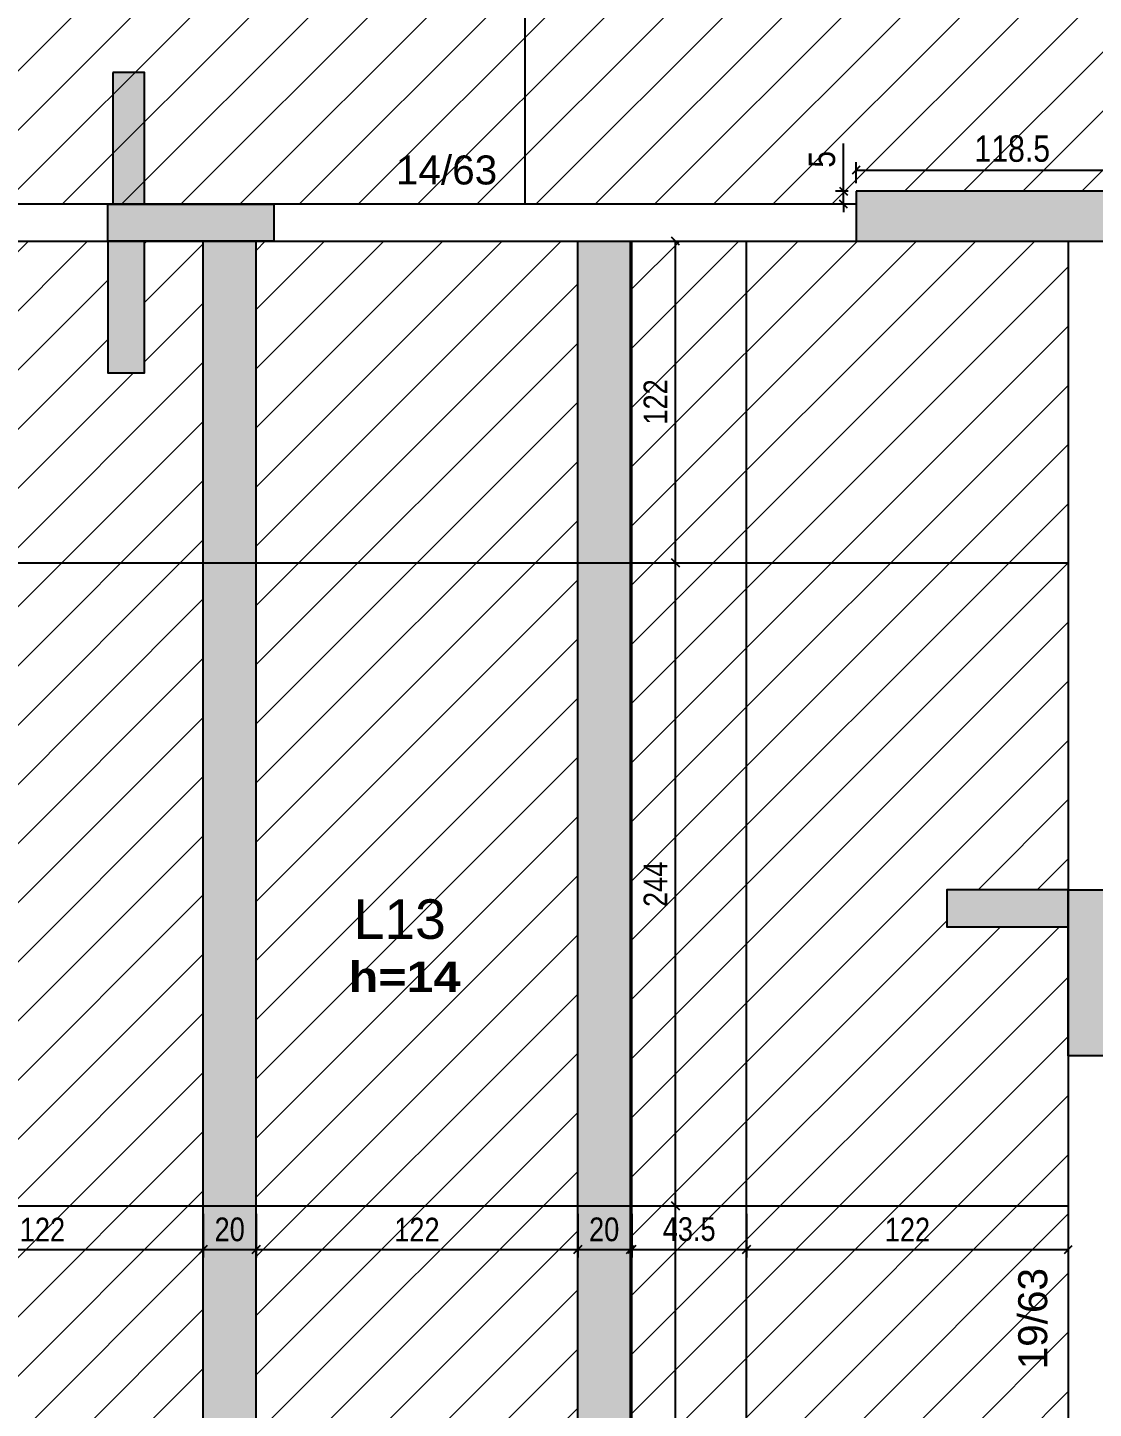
# Model space of a CAD drawing. Extents: x 3022 to 8661, y -614 to 3008.
# Drawn here: x 6100 to 6504, y 667 to 1190 of the extents above; entities that cross this region are included whole.
import ezdxf

# ---------------------------------------------------------------- set-up
doc = ezdxf.new("R2010")
doc.units = 0
doc.header["$PDMODE"] = 34
for name, color, linetype in [('COTA', 241, 'Continuous'), ('MTH-DIM-VIGA', 3, 'Continuous'), ('MTH-FACE-VIGA', 7, 'Continuous'), ('MTH-LINHA-SEÇÃO', 16, 'Continuous'), ('MTH-PILAR-SEGUE', 5, 'Continuous'), ('MTH-SOMBRA21', 150, 'Continuous'), ('MTH-SOMBRA25', 253, 'Continuous'), ('MTH-TIT1-VIGA', 5, 'Continuous'), ('MTH-TXT-NEGRITO', 5, 'Continuous'), ('Painéis', 200, 'Continuous')]:
    doc.layers.add(name, color=color, linetype=linetype)
doc.layers.add('Hachura', color=251, linetype='Continuous', lineweight=9)
doc.styles.add('COTA TECNICA', font='techl___.ttf', dxfattribs={"height": 10})
doc.styles.add('COTA TECNICA-50', font='techl___.ttf', dxfattribs={"height": 9})
doc.styles.add('TQS_ARIAL', font='arial.ttf')
doc.styles.add('TQS_ARIAL_BLACK', font='ariblk.ttf')
doc.dimstyles.new('COTA PAINEL-50', dxfattribs={"dimtxt": 9, "dimasz": 3, "dimexe": 3, "dimexo": 3, "dimgap": 3, "dimtad": 1, "dimdec": 1, "dimzin": 12, "dimdsep": 46, "dimtxsty": 'COTA TECNICA-50', "dimblk1": 'OBLIQUE', "dimblk2": 'OBLIQUE', "dimsah": 1, "dimcen": 0.9, "dimclrd": 4, "dimclre": 4, "dimclrt": 240, "dimadec": 1, "dimazin": 3, "dimtfac": 1, "dimtdec": 1, "dimtmove": 0, "dimatfit": 3, "dimfxl": 1, "dimtolj": 1, "dimtzin": 12, "dimarcsym": 0})
doc.dimstyles.new('PAINEL', dxfattribs={"dimtxt": 10, "dimasz": 3, "dimexe": 3, "dimexo": 3, "dimgap": 3, "dimtad": 1, "dimdec": 1, "dimzin": 12, "dimdsep": 46, "dimtxsty": 'COTA TECNICA', "dimblk1": 'OBLIQUE', "dimblk2": 'OBLIQUE', "dimsah": 1, "dimcen": 0.9, "dimclrd": 4, "dimclre": 4, "dimclrt": 240, "dimadec": 1, "dimazin": 3, "dimtfac": 1, "dimtdec": 1, "dimtmove": 0, "dimatfit": 3, "dimfxl": 1, "dimtolj": 1, "dimtzin": 12, "dimarcsym": 0})

# ---------------------------------------------------------------- blocks, each defined once
blk = doc.blocks.new('_Oblique')
at = {"color": 0, "linetype": 'ByBlock', "lineweight": -2}
blk.add_line((-0.5, -0.5), (0.5, 0.5), dxfattribs=at)
blk = doc.blocks.new('*D1268')
at = {"layer": 'COTA', "color": 4, "lineweight": -2, "transparency": 16777216}
for p, q in [((6414.14, 1131.35), (6414.14, 1139.25)), ((6532.64, 1131.35), (6532.64, 1139.25)), ((6414.14, 1136.25), (6532.64, 1136.25))]:
    blk.add_line(p, q, dxfattribs=at)
at = {"layer": 'Defpoints', "color": 0, "transparency": 16777216}
for p in [(6532.64, 1136.25), (6414.14, 1128.35), (6532.64, 1128.35)]:
    blk.add_point(p, dxfattribs=at)
at = {"layer": 'COTA', "color": 4, "lineweight": -2, "transparency": 16777216, "xscale": 3, "yscale": 3, "zscale": 3, "rotation": 180}
blk.add_blockref('_Oblique', (6414.14, 1136.25), dxfattribs=at)
at = {"layer": 'COTA', "color": 4, "lineweight": -2, "transparency": 16777216, "xscale": 3, "yscale": 3, "zscale": 3}
blk.add_blockref('_Oblique', (6532.64, 1136.25), dxfattribs=at)
at = {"layer": 'COTA', "color": 240, "transparency": 16777216, "insert": (6473.39, 1144.38), "char_height": 10, "attachment_point": 5, "style": 'COTA TECNICA'}
blk.add_mtext('\\A1;118.5', dxfattribs=at)
blk = doc.blocks.new('*D1269')
at = {"layer": 'COTA', "color": 4, "lineweight": -2, "transparency": 16777216}
for p, q in [((6409.39, 1128.35), (6409.39, 1146.45)), ((6411.14, 1128.35), (6406.39, 1128.35)), ((6409.39, 1123.35), (6409.39, 1128.35)), ((6411.14, 1123.35), (6406.39, 1123.35)), ((6409.39, 1123.35), (6409.39, 1120.35))]:
    blk.add_line(p, q, dxfattribs=at)
at = {"layer": 'Defpoints', "color": 0, "transparency": 16777216}
for p in [(6409.39, 1128.35), (6414.14, 1128.35), (6414.14, 1123.35)]:
    blk.add_point(p, dxfattribs=at)
at = {"layer": 'COTA', "color": 4, "lineweight": -2, "transparency": 16777216, "xscale": 3, "yscale": 3, "zscale": 3}
for p, rotation in [((6409.39, 1128.35), 270), ((6409.39, 1123.35), 90)]:
    blk.add_blockref('_Oblique', p, dxfattribs=dict(at, rotation=rotation))
at = {"layer": 'COTA', "color": 240, "transparency": 16777216, "insert": (6401.28, 1140.4), "char_height": 10, "attachment_point": 5, "rotation": 90, "style": 'COTA TECNICA'}
blk.add_mtext('\\A1;5', dxfattribs=at)
blk = doc.blocks.new('*D1312')
at = {"layer": 'COTA', "color": 4, "lineweight": -2, "transparency": 16777216}
for p, q in [((6332.14, 743.35), (6348.65, 743.35)), ((6345.65, 499.35), (6345.65, 743.35)), ((6332.14, 499.35), (6348.65, 499.35))]:
    blk.add_line(p, q, dxfattribs=at)
at = {"layer": 'Defpoints', "color": 0, "transparency": 16777216}
for p in [(6329.14, 743.35), (6345.65, 743.35), (6329.14, 499.35)]:
    blk.add_point(p, dxfattribs=at)
at = {"layer": 'COTA', "color": 4, "lineweight": -2, "transparency": 16777216, "xscale": 3, "yscale": 3, "zscale": 3}
for p, rotation in [((6345.65, 743.35), 90), ((6345.65, 499.35), 270)]:
    blk.add_blockref('_Oblique', p, dxfattribs=dict(at, rotation=rotation))
at = {"layer": 'COTA', "color": 240, "transparency": 16777216, "insert": (6338.09, 621.35), "char_height": 9, "attachment_point": 5, "rotation": 90, "style": 'COTA TECNICA-50'}
blk.add_mtext('\\A1;244', dxfattribs=at)
blk = doc.blocks.new('*D1313')
at = {"layer": 'COTA', "color": 4, "lineweight": -2, "transparency": 16777216}
for p, q in [((6345.65, 743.35), (6345.65, 987.35)), ((6332.14, 743.35), (6348.65, 743.35))]:
    blk.add_line(p, q, dxfattribs=at)
at = {"layer": 'Defpoints', "color": 0, "transparency": 16777216}
for p in [(6345.65, 987.35), (6345.65, 987.35), (6329.14, 743.35)]:
    blk.add_point(p, dxfattribs=at)
at = {"layer": 'COTA', "color": 4, "lineweight": -2, "transparency": 16777216, "xscale": 3, "yscale": 3, "zscale": 3}
for p, rotation in [((6345.65, 987.35), 90), ((6345.65, 743.35), 270)]:
    blk.add_blockref('_Oblique', p, dxfattribs=dict(at, rotation=rotation))
at = {"layer": 'COTA', "color": 240, "transparency": 16777216, "insert": (6338.09, 865.35), "char_height": 9, "attachment_point": 5, "rotation": 90, "style": 'COTA TECNICA-50'}
blk.add_mtext('\\A1;244', dxfattribs=at)
blk = doc.blocks.new('*D1314')
at = {"layer": 'COTA', "color": 4, "lineweight": -2, "transparency": 16777216}
blk.add_line((6345.65, 987.35), (6345.65, 1109.35), dxfattribs=at)
at = {"layer": 'Defpoints', "color": 0, "transparency": 16777216}
for p in [(6345.65, 1109.35), (6345.65, 1109.35), (6345.65, 987.35)]:
    blk.add_point(p, dxfattribs=at)
at = {"layer": 'COTA', "color": 4, "lineweight": -2, "transparency": 16777216, "xscale": 3, "yscale": 3, "zscale": 3}
for p, rotation in [((6345.65, 1109.35), 90), ((6345.65, 987.35), 270)]:
    blk.add_blockref('_Oblique', p, dxfattribs=dict(at, rotation=rotation))
at = {"layer": 'COTA', "color": 240, "transparency": 16777216, "insert": (6338.1, 1048.35), "char_height": 9, "attachment_point": 5, "rotation": 90, "style": 'COTA TECNICA-50'}
blk.add_mtext('\\A1;122', dxfattribs=at)
blk = doc.blocks.new('*D1315')
at = {"layer": 'COTA', "color": 4, "lineweight": -2, "transparency": 16777216}
for p, q in [((6044.64, 740.35), (6044.64, 723.81)), ((6166.64, 740.35), (6166.64, 723.81)), ((6044.64, 726.81), (6166.64, 726.81))]:
    blk.add_line(p, q, dxfattribs=at)
at = {"layer": 'Defpoints', "color": 0, "transparency": 16777216}
for p in [(6044.64, 743.35), (6166.64, 743.35), (6166.64, 726.81)]:
    blk.add_point(p, dxfattribs=at)
at = {"layer": 'COTA', "color": 4, "lineweight": -2, "transparency": 16777216, "xscale": 3, "yscale": 3, "zscale": 3, "rotation": 180}
blk.add_blockref('_Oblique', (6044.64, 726.81), dxfattribs=at)
at = {"layer": 'COTA', "color": 4, "lineweight": -2, "transparency": 16777216, "xscale": 3, "yscale": 3, "zscale": 3}
blk.add_blockref('_Oblique', (6166.64, 726.81), dxfattribs=at)
at = {"layer": 'COTA', "color": 240, "transparency": 16777216, "insert": (6105.64, 734.37), "char_height": 9, "attachment_point": 5, "style": 'COTA TECNICA-50'}
blk.add_mtext('\\A1;122', dxfattribs=at)
blk = doc.blocks.new('*D1316')
at = {"layer": 'COTA', "color": 4, "lineweight": -2, "transparency": 16777216}
for p, q in [((6166.64, 740.35), (6166.64, 723.81)), ((6186.64, 740.35), (6186.64, 723.81)), ((6166.64, 726.81), (6186.64, 726.81))]:
    blk.add_line(p, q, dxfattribs=at)
at = {"layer": 'Defpoints', "color": 0, "transparency": 16777216}
for p in [(6166.64, 743.35), (6186.64, 743.35), (6186.64, 726.81)]:
    blk.add_point(p, dxfattribs=at)
at = {"layer": 'COTA', "color": 4, "lineweight": -2, "transparency": 16777216, "xscale": 3, "yscale": 3, "zscale": 3, "rotation": 180}
blk.add_blockref('_Oblique', (6166.64, 726.81), dxfattribs=at)
at = {"layer": 'COTA', "color": 4, "lineweight": -2, "transparency": 16777216, "xscale": 3, "yscale": 3, "zscale": 3}
blk.add_blockref('_Oblique', (6186.64, 726.81), dxfattribs=at)
at = {"layer": 'COTA', "color": 240, "transparency": 16777216, "insert": (6176.64, 734.4), "char_height": 9, "attachment_point": 5, "style": 'COTA TECNICA-50'}
blk.add_mtext('\\A1;20', dxfattribs=at)
blk = doc.blocks.new('*D1317')
at = {"layer": 'COTA', "color": 4, "lineweight": -2, "transparency": 16777216}
for p, q in [((6186.64, 740.35), (6186.64, 723.81)), ((6308.64, 740.35), (6308.64, 723.81)), ((6186.64, 726.81), (6308.64, 726.81))]:
    blk.add_line(p, q, dxfattribs=at)
at = {"layer": 'Defpoints', "color": 0, "transparency": 16777216}
for p in [(6186.64, 743.35), (6308.64, 743.35), (6308.64, 726.81)]:
    blk.add_point(p, dxfattribs=at)
at = {"layer": 'COTA', "color": 4, "lineweight": -2, "transparency": 16777216, "xscale": 3, "yscale": 3, "zscale": 3, "rotation": 180}
blk.add_blockref('_Oblique', (6186.64, 726.81), dxfattribs=at)
at = {"layer": 'COTA', "color": 4, "lineweight": -2, "transparency": 16777216, "xscale": 3, "yscale": 3, "zscale": 3}
blk.add_blockref('_Oblique', (6308.64, 726.81), dxfattribs=at)
at = {"layer": 'COTA', "color": 240, "transparency": 16777216, "insert": (6247.64, 734.37), "char_height": 9, "attachment_point": 5, "style": 'COTA TECNICA-50'}
blk.add_mtext('\\A1;122', dxfattribs=at)
blk = doc.blocks.new('*D1318')
at = {"layer": 'COTA', "color": 4, "lineweight": -2, "transparency": 16777216}
for p, q in [((6308.64, 740.35), (6308.64, 723.81)), ((6328.64, 740.35), (6328.64, 723.81)), ((6308.64, 726.81), (6328.64, 726.81))]:
    blk.add_line(p, q, dxfattribs=at)
at = {"layer": 'Defpoints', "color": 0, "transparency": 16777216}
for p in [(6308.64, 743.35), (6328.64, 743.35), (6328.64, 726.81)]:
    blk.add_point(p, dxfattribs=at)
at = {"layer": 'COTA', "color": 4, "lineweight": -2, "transparency": 16777216, "xscale": 3, "yscale": 3, "zscale": 3, "rotation": 180}
blk.add_blockref('_Oblique', (6308.64, 726.81), dxfattribs=at)
at = {"layer": 'COTA', "color": 4, "lineweight": -2, "transparency": 16777216, "xscale": 3, "yscale": 3, "zscale": 3}
blk.add_blockref('_Oblique', (6328.64, 726.81), dxfattribs=at)
at = {"layer": 'COTA', "color": 240, "transparency": 16777216, "insert": (6318.64, 734.4), "char_height": 9, "attachment_point": 5, "style": 'COTA TECNICA-50'}
blk.add_mtext('\\A1;20', dxfattribs=at)
blk = doc.blocks.new('*D1319')
at = {"layer": 'COTA', "color": 4, "lineweight": -2, "transparency": 16777216}
for p, q in [((6329.14, 740.35), (6329.14, 723.81)), ((6372.64, 740.35), (6372.64, 723.81)), ((6329.14, 726.81), (6372.64, 726.81))]:
    blk.add_line(p, q, dxfattribs=at)
at = {"layer": 'Defpoints', "color": 0, "transparency": 16777216}
for p in [(6329.14, 743.35), (6372.64, 743.35), (6372.64, 726.81)]:
    blk.add_point(p, dxfattribs=at)
at = {"layer": 'COTA', "color": 4, "lineweight": -2, "transparency": 16777216, "xscale": 3, "yscale": 3, "zscale": 3, "rotation": 180}
blk.add_blockref('_Oblique', (6329.14, 726.81), dxfattribs=at)
at = {"layer": 'COTA', "color": 4, "lineweight": -2, "transparency": 16777216, "xscale": 3, "yscale": 3, "zscale": 3}
blk.add_blockref('_Oblique', (6372.64, 726.81), dxfattribs=at)
at = {"layer": 'COTA', "color": 240, "transparency": 16777216, "insert": (6350.89, 734.51), "char_height": 9, "attachment_point": 5, "style": 'COTA TECNICA-50'}
blk.add_mtext('\\A1;43.5', dxfattribs=at)
blk = doc.blocks.new('*D1320')
at = {"layer": 'COTA', "color": 4, "lineweight": -2, "transparency": 16777216}
for p, q in [((6372.64, 740.35), (6372.64, 723.81)), ((6494.64, 740.35), (6494.64, 723.81)), ((6372.64, 726.81), (6494.64, 726.81))]:
    blk.add_line(p, q, dxfattribs=at)
at = {"layer": 'Defpoints', "color": 0, "transparency": 16777216}
for p in [(6372.64, 743.35), (6494.64, 743.35), (6494.64, 726.81)]:
    blk.add_point(p, dxfattribs=at)
at = {"layer": 'COTA', "color": 4, "lineweight": -2, "transparency": 16777216, "xscale": 3, "yscale": 3, "zscale": 3, "rotation": 180}
blk.add_blockref('_Oblique', (6372.64, 726.81), dxfattribs=at)
at = {"layer": 'COTA', "color": 4, "lineweight": -2, "transparency": 16777216, "xscale": 3, "yscale": 3, "zscale": 3}
blk.add_blockref('_Oblique', (6494.64, 726.81), dxfattribs=at)
at = {"layer": 'COTA', "color": 240, "transparency": 16777216, "insert": (6433.64, 734.37), "char_height": 9, "attachment_point": 5, "style": 'COTA TECNICA-50'}
blk.add_mtext('\\A1;122', dxfattribs=at)

msp = doc.modelspace()

# ---------------------------------------------------------------- hatches: boundary and pattern name
at = {"layer": 'Hachura', "linetype": 'ByBlock'}
h = msp.add_hatch(dxfattribs=at)
h.set_pattern_fill('ANSI31', color=256, scale=5)
h.set_pattern_definition([(45, (-39.196, -112.321), (-11.22532, 11.22532), [])])
h.paths.add_polyline_path([(4677.14, 1249.35), (4677.14, 1195.85), (4677.14, 1184.35), (4824.14, 1184.35), (4824.14, 1249.35)])
h.paths.add_polyline_path([(4677.14, 1183.85), (4677.14, 1176.85), (4677.14, 1123.35), (4824.14, 1123.35), (4824.14, 1183.85)])
h.paths.add_polyline_path([(4824.14, 1183.85), (4824.14, 1123.35), (4836.64, 1123.35), (4855.64, 1123.35), (5068.14, 1123.35), (5068.14, 1183.85)])
h.paths.add_polyline_path([(4855.64, 1249.35), (4836.64, 1249.35), (4824.14, 1249.35), (4824.14, 1184.35), (5068.14, 1184.35), (5068.14, 1249.35)])
h.paths.add_polyline_path([(5312.14, 1184.35), (5312.14, 1249.35), (5068.14, 1249.35), (5068.14, 1184.35)])
h.paths.add_polyline_path([(5068.14, 1183.85), (5068.14, 1123.35), (5312.14, 1123.35), (5312.14, 1183.85)])
h.paths.add_polyline_path([(5312.64, 1183.85), (5312.64, 1123.35), (5556.64, 1123.35), (5556.64, 1183.85)])
h.paths.add_polyline_path([(5556.64, 1184.35), (5556.64, 1249.35), (5312.64, 1249.35), (5312.64, 1184.35)])
h.paths.add_polyline_path([(5800.64, 1184.35), (5800.64, 1249.35), (5575.64, 1249.35), (5556.64, 1249.35), (5556.64, 1184.35)])
h.paths.add_polyline_path([(5556.64, 1183.85), (5556.64, 1123.35), (5575.64, 1123.35), (5800.64, 1123.35), (5800.64, 1183.85)])
h.paths.add_polyline_path([(5800.64, 1183.85), (5800.64, 1123.35), (5864.64, 1123.35), (5864.64, 1128.35), (6044.64, 1128.35), (6044.64, 1183.85)])
h.paths.add_polyline_path([(6044.64, 1184.35), (6044.64, 1249.35), (6025.64, 1249.35), (5800.64, 1249.35), (5800.64, 1184.35)])
h.paths.add_polyline_path([(6288.64, 1224.85), (6288.64, 1285.35), (6044.64, 1285.35), (6044.64, 1249.35), (6044.64, 1224.85)])
h.paths.add_polyline_path([(6288.64, 1123.35), (6288.64, 1224.35), (6044.64, 1224.35), (6044.64, 1128.35), (6044.64, 1123.35)])
h.paths.add_polyline_path([(6414.14, 1123.35), (6414.14, 1128.35), (6532.64, 1128.35), (6532.64, 1224.35), (6288.64, 1224.35), (6288.64, 1123.35)])
h.paths.add_polyline_path([(6532.64, 1224.85), (6532.64, 1285.35), (6288.64, 1285.35), (6288.64, 1224.85)])
h.paths.add_polyline_path([(6776.64, 1224.85), (6776.64, 1285.35), (6717.64, 1285.35), (6532.64, 1285.35), (6532.64, 1224.85)])
h.paths.add_polyline_path([(6776.64, 1123.35), (6776.64, 1224.35), (6532.64, 1224.35), (6532.64, 1128.35), (6594.14, 1128.35), (6594.14, 1123.35)])
h.paths.add_polyline_path([(6963.64, 1123.35), (6963.64, 1128.35), (6963.64, 1224.35), (6777.14, 1224.35), (6777.14, 1123.35)])
h.paths.add_polyline_path([(6963.64, 1224.85), (6963.64, 1249.35), (6963.64, 1285.35), (6777.14, 1285.35), (6777.14, 1224.85)])
h.paths.add_polyline_path([(6839.64, 1456.35), (6717.64, 1456.35), (6717.64, 1305.35), (6839.64, 1305.35)])
h.paths.add_polyline_path([(6860.14, 1305.35), (6963.64, 1305.35), (6963.64, 1389.35), (6963.64, 1456.35), (6860.14, 1456.35)])
h.paths.add_polyline_path([(6963.64, 1578.35), (6860.14, 1578.35), (6860.14, 1456.35), (6963.64, 1456.35)])
h.paths.add_polyline_path([(6839.64, 1578.35), (6717.64, 1578.35), (6717.64, 1513.35), (6717.64, 1494.35), (6717.64, 1456.35), (6839.64, 1456.35)])
h.paths.add_polyline_path([(6839.64, 1822.35), (6735.64, 1822.35), (6735.64, 1722.35), (6735.64, 1703.35), (6717.64, 1703.35), (6717.64, 1578.35), (6839.64, 1578.35)])
h.paths.add_polyline_path([(6860.14, 1578.35), (6963.64, 1578.35), (6963.64, 1822.35), (6860.14, 1822.35)])
h.paths.add_polyline_path([(6963.64, 1965.35), (6860.14, 1965.35), (6860.14, 1822.35), (6963.64, 1822.35), (6963.64, 1899.35)])
h.paths.add_polyline_path([(6839.64, 1965.35), (6735.64, 1965.35), (6735.64, 1822.35), (6839.64, 1822.35)])
h.paths.add_polyline_path([(6044.64, 1721.35), (6148.14, 1721.35), (6148.14, 1965.35), (6044.64, 1965.35), (6044.64, 1899.35)])
h.paths.add_polyline_path([(6044.64, 1567.35), (6148.14, 1567.35), (6148.14, 1721.35), (6044.64, 1721.35)])
h.paths.add_polyline_path([(6044.64, 1445.35), (6148.14, 1445.35), (6148.14, 1567.35), (6044.64, 1567.35)])
h.paths.add_polyline_path([(6148.14, 1445.35), (6044.64, 1445.35), (6044.64, 1389.35), (6044.64, 1305.35), (6148.14, 1305.35)])
h.paths.add_polyline_path([(6290.64, 1305.35), (6290.64, 1445.35), (6168.64, 1445.35), (6168.64, 1305.35)])
h.paths.add_polyline_path([(6290.64, 1445.35), (6290.64, 1494.35), (6290.64, 1513.35), (6290.64, 1567.35), (6168.64, 1567.35), (6168.64, 1445.35)])
h.paths.add_polyline_path([(6290.64, 1703.35), (6290.64, 1721.35), (6168.64, 1721.35), (6168.64, 1567.35), (6290.64, 1567.35)])
h = msp.add_hatch(dxfattribs=at)
h.set_pattern_fill('ANSI31', color=256, scale=5)
h.set_pattern_definition([(45, (1084.576, 0), (-11.22532, 11.22532), [])])
h.paths.add_polyline_path([(6044.64, 987.35), (6166.64, 987.35), (6166.64, 1109.35), (6144.38, 1109.35), (6144.38, 1059.35), (6130.38, 1059.35), (6130.38, 1109.35), (6044.64, 1109.35)])
h.paths.add_polyline_path([(6308.64, 987.35), (6308.64, 1109.35), (6186.64, 1109.35), (6186.64, 987.35)])
h.paths.add_polyline_path([(6372.64, 1109.35), (6329.14, 1109.35), (6329.14, 987.35), (6372.64, 987.35)])
h.paths.add_polyline_path([(6372.64, 987.35), (6494.64, 987.35), (6494.64, 1109.35), (6414.14, 1109.35), (6372.64, 1109.35)])
h.paths.add_polyline_path([(6448.64, 863.26), (6494.64, 863.26), (6494.64, 987.35), (6372.64, 987.35), (6372.64, 743.35), (6494.64, 743.35), (6494.64, 849.26), (6448.64, 849.26)])
h.paths.add_polyline_path([(6372.64, 987.35), (6329.14, 987.35), (6329.14, 743.35), (6372.64, 743.35)])
h.paths.add_polyline_path([(6186.64, 987.35), (6186.64, 743.35), (6308.64, 743.35), (6308.64, 987.35)])
h.paths.add_polyline_path([(6166.64, 987.35), (6044.64, 987.35), (6044.64, 863.26), (6090.64, 863.26), (6090.64, 849.26), (6044.64, 849.26), (6044.64, 800.26), (6044.64, 743.35), (6166.64, 743.35)])
h.paths.add_polyline_path([(6166.64, 743.35), (6044.64, 743.35), (6044.64, 520.35), (6044.64, 499.35), (6166.64, 499.35)])
h.paths.add_polyline_path([(6308.64, 743.35), (6186.64, 743.35), (6186.64, 499.35), (6308.64, 499.35)])
h.paths.add_polyline_path([(6372.64, 743.35), (6329.14, 743.35), (6329.14, 499.35), (6372.64, 499.35)])
h.paths.add_polyline_path([(6494.64, 743.35), (6372.64, 743.35), (6372.64, 499.35), (6494.64, 499.35), (6494.64, 520.35)])
h.paths.add_polyline_path([(6494.64, 498.85), (6372.64, 498.85), (6372.64, 354.85), (6494.64, 354.85)])
h.paths.add_polyline_path([(6372.64, 498.85), (6329.14, 498.85), (6329.14, 354.85), (6372.64, 354.85)])
h.paths.add_polyline_path([(6186.64, 354.85), (6193.38, 354.85), (6308.64, 354.85), (6308.64, 498.85), (6186.64, 498.85)])
h.paths.add_polyline_path([(6166.64, 498.85), (6044.64, 498.85), (6044.64, 354.85), (6144.38, 354.85), (6144.38, 404.85), (6144.38, 354.85), (6166.64, 354.85)])
at = {"layer": 'Hachura'}
h = msp.add_hatch(color=256, dxfattribs=at)
h.dxf.hatch_style = 1
h.paths.add_polyline_path([(6186.64, 1109.35), (6166.64, 1109.35), (6166.64, 987.35), (6186.64, 987.35)])
h.paths.add_polyline_path([(6186.64, 987.35), (6166.64, 987.35), (6166.64, 743.35), (6186.64, 743.35)])
h.paths.add_polyline_path([(6186.64, 743.35), (6166.64, 743.35), (6166.64, 499.35), (6186.64, 499.35)])
h.paths.add_polyline_path([(6186.64, 499.35), (6166.64, 499.35), (6166.64, 354.85), (6186.64, 354.85)])
h.paths.add_polyline_path([(6328.64, 499.35), (6308.64, 499.35), (6308.64, 354.85), (6328.64, 354.85)])
h.paths.add_polyline_path([(6328.64, 743.35), (6308.64, 743.35), (6308.64, 499.35), (6328.64, 499.35)])
h.paths.add_polyline_path([(6328.64, 987.35), (6308.64, 987.35), (6308.64, 743.35), (6328.64, 743.35)])
h.paths.add_polyline_path([(6328.64, 1109.35), (6308.64, 1109.35), (6308.64, 987.35), (6328.64, 987.35)])

# ---------------------------------------------------------------- linework, layer by layer
at = {"layer": 'MTH-FACE-VIGA', "linetype": 'Continuous'}
for p, q in [((6414.14, 1123.35), (6044.64, 1123.35)), ((6044.64, 1109.35), (6414.14, 1109.35)), ((6494.64, 1109.35), (6494.64, 520.35))]:
    msp.add_line(p, q, dxfattribs=at)
at = {"layer": 'MTH-LINHA-SEÇÃO', "linetype": 'Continuous'}
for points in [[(6132.38, 1173.35), (6132.38, 1123.35), (6144.38, 1123.35), (6144.38, 1173.35), (6132.38, 1173.35)], [(6193.38, 1109.35), (6130.38, 1109.35), (6130.38, 1123.35), (6193.38, 1123.35), (6193.38, 1109.35)], [(6130.38, 1109.35), (6130.38, 1059.35), (6144.38, 1059.35), (6144.38, 1109.35), (6130.38, 1109.35)], [(6494.64, 863.26), (6448.64, 863.26), (6448.64, 849.26), (6494.64, 849.26), (6494.64, 863.26)], [(6494.64, 800.26), (6494.64, 863.26), (6513.64, 863.26), (6513.64, 800.26), (6494.64, 800.26)]]:
    msp.add_lwpolyline(points, dxfattribs=at)
at = {"layer": 'MTH-PILAR-SEGUE', "linetype": 'Continuous'}
msp.add_lwpolyline([(6414.14, 1128.35), (6414.14, 1109.35), (6594.14, 1109.35), (6594.14, 1128.35), (6414.14, 1128.35)], dxfattribs=at)
at = {"layer": 'MTH-SOMBRA21', "linetype": 'Continuous'}
for points in [[(6132.38, 1173.35), (6132.38, 1123.35), (6144.38, 1123.35)], [(6132.38, 1173.35), (6144.38, 1123.35), (6144.38, 1173.35)], [(6132.38, 1173.35), (6144.38, 1173.35), (6132.38, 1173.35)], [(6193.38, 1109.35), (6130.38, 1109.35), (6130.38, 1123.35)], [(6193.38, 1109.35), (6130.38, 1123.35), (6193.38, 1123.35)], [(6193.38, 1109.35), (6193.38, 1123.35), (6193.38, 1109.35)], [(6130.38, 1109.35), (6130.38, 1059.35), (6144.38, 1059.35)], [(6130.38, 1109.35), (6144.38, 1059.35), (6144.38, 1109.35)], [(6130.38, 1109.35), (6144.38, 1109.35), (6130.38, 1109.35)], [(6494.64, 863.26), (6448.64, 863.26), (6448.64, 849.26)], [(6494.64, 863.26), (6448.64, 849.26), (6494.64, 849.26)], [(6494.64, 863.26), (6494.64, 849.26), (6494.64, 863.26)], [(6494.64, 800.26), (6494.64, 863.26), (6513.64, 863.26)], [(6494.64, 800.26), (6513.64, 863.26), (6513.64, 800.26)], [(6494.64, 800.26), (6513.64, 800.26), (6494.64, 800.26)]]:
    msp.add_solid(points, dxfattribs=at)
at = {"layer": 'MTH-SOMBRA25', "linetype": 'Continuous'}
for points in [[(6414.14, 1128.35), (6414.14, 1109.35), (6594.14, 1109.35)], [(6414.14, 1128.35), (6594.14, 1109.35), (6594.14, 1128.35)], [(6414.14, 1128.35), (6594.14, 1128.35), (6414.14, 1128.35)]]:
    msp.add_solid(points, dxfattribs=at)
at = {"layer": 'Painéis'}
for p, q in [((6288.64, 1123.35), (6288.64, 1285.35)), ((6166.64, 354.85), (6166.64, 1109.35)), ((6186.64, 354.85), (6186.64, 1109.35)), ((6308.64, 354.85), (6308.64, 1109.35)), ((6328.64, 354.85), (6328.64, 1109.35)), ((6329.14, 354.85), (6329.14, 1109.35)), ((6372.64, 354.85), (6372.64, 1109.35)), ((6044.64, 987.35), (6494.64, 987.35)), ((6044.64, 743.35), (6494.64, 743.35))]:
    msp.add_line(p, q, dxfattribs=at)

# ---------------------------------------------------------------- texts
at = {"layer": 'MTH-DIM-VIGA', "linetype": 'Continuous', "style": 'TQS_ARIAL'}
msp.add_text('14/63', height=11, dxfattribs=at).set_placement((6239.64, 1130.85))
msp.add_text('19/63', height=11, rotation=90, dxfattribs=at).set_placement((6486.64, 681.35))
at = {"layer": 'MTH-TIT1-VIGA', "linetype": 'Continuous', "style": 'TQS_ARIAL'}
msp.add_text('L13', height=15, dxfattribs=at).set_placement((6223.64, 844.66))
at = {"layer": 'MTH-TXT-NEGRITO', "color": 3, "linetype": 'Continuous', "style": 'TQS_ARIAL_BLACK'}
msp.add_text('h=14', height=11.5, dxfattribs=at).set_placement((6221.73, 824.49))

# ---------------------------------------------------------------- dimensions: what is measured, and where the dimension line sits
at = {"layer": 'COTA'}
for base, p1, p2, dimstyle, picture, middle in [((6532.64, 1136.25), (6414.14, 1128.35), (6532.64, 1128.35), 'PAINEL', '*D1268', (6473.39, 1144.38)), ((6166.64, 726.81), (6044.64, 743.35), (6166.64, 743.35), 'COTA PAINEL-50', '*D1315', (6105.64, 734.37)), ((6372.64, 726.81), (6329.14, 743.35), (6372.64, 743.35), 'COTA PAINEL-50', '*D1319', (6350.89, 734.51))]:
    dim = msp.add_linear_dim(base=base, p1=p1, p2=p2, dimstyle=dimstyle, dxfattribs=at)
    dim.commit()
    dim.dimension.update_dxf_attribs({"geometry": picture, "text_midpoint": middle})
for base, p1, p2, dimstyle, picture, middle in [((6409.39, 1128.35), (6414.14, 1123.35), (6414.14, 1128.35), 'PAINEL', '*D1269', (6401.28, 1140.4)), ((6345.65, 743.35), (6329.14, 499.35), (6329.14, 743.35), 'COTA PAINEL-50', '*D1312', (6338.09, 621.35))]:
    dim = msp.add_linear_dim(base=base, p1=p1, p2=p2, angle=90, dimstyle=dimstyle, dxfattribs=at)
    dim.commit()
    dim.dimension.update_dxf_attribs({"geometry": picture, "text_midpoint": middle})
for base, p1, p2, picture, middle in [((6345.65, 1109.35), (6345.65, 987.35), (6345.65, 1109.35), '*D1314', (6338.1, 1048.35)), ((6345.65, 987.35), (6329.14, 743.35), (6345.65, 987.35), '*D1313', (6338.09, 865.35))]:
    dim = msp.add_linear_dim(base=base, p1=p1, p2=p2, angle=90, dimstyle='COTA PAINEL-50', override={"dimtmove": 1}, dxfattribs=at)
    dim.commit()
    dim.dimension.update_dxf_attribs({"geometry": picture, "text_midpoint": middle})
for base, p1, p2, picture, middle in [((6186.64, 726.81), (6166.64, 743.35), (6186.64, 743.35), '*D1316', (6176.64, 734.4)), ((6308.64, 726.81), (6186.64, 743.35), (6308.64, 743.35), '*D1317', (6247.64, 734.37)), ((6328.64, 726.81), (6308.64, 743.35), (6328.64, 743.35), '*D1318', (6318.64, 734.4)), ((6494.64, 726.81), (6372.64, 743.35), (6494.64, 743.35), '*D1320', (6433.64, 734.37))]:
    dim = msp.add_linear_dim(base=base, p1=p1, p2=p2, dimstyle='COTA PAINEL-50', override={"dimtmove": 1}, dxfattribs=at)
    dim.commit()
    dim.dimension.update_dxf_attribs({"geometry": picture, "text_midpoint": middle})

doc.saveas('drawing.dxf')
